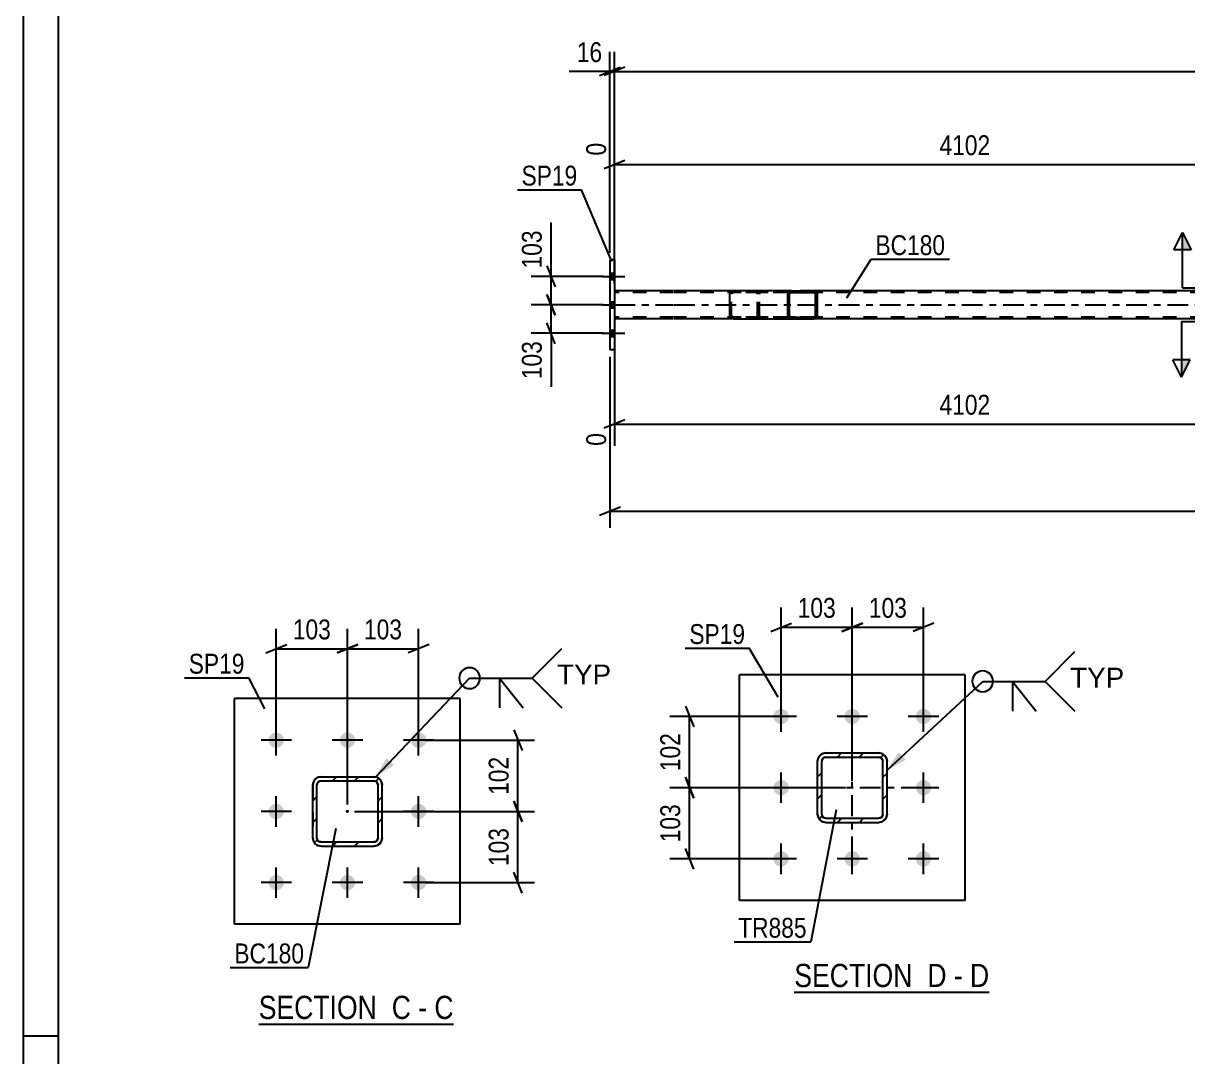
# Model space of a CAD drawing. Header units: millimetres. Extents: x 0 to 841, y 0 to 594.
# Drawn here: x 0 to 167.7, y 146.1 to 294.9 of the extents above; entities that cross this region are included whole.
import ezdxf

# ---------------------------------------------------------------- set-up
doc = ezdxf.new("R2010")
doc.units = ezdxf.units.MM
doc.linetypes.add('DXK_LINE_DOT2', pattern=[3.9198, 1.9599, -1.9599])
doc.linetypes.add('DXK_LINE_DOT3', pattern=[5.9187, 2.979, -0.9799, 0.9799, -0.9799])
doc.styles.add('Arial', font='ARIAL.TTF', dxfattribs={"height": 0.2})
doc.styles.add('Arial Narrow', font='ARIALN.TTF', dxfattribs={"height": 0.2})

# ---------------------------------------------------------------- blocks, each defined once
blk = doc.blocks.new('Unknown-318894934-1133')
at = {"color": 5, "linetype": 'Continuous'}
for p, q in [((0, 594), (0, 0)), ((5, 589), (5, 5)), ((5, 149), (0, 149))]:
    blk.add_line(p, q, dxfattribs=at)
blk = doc.blocks.new('Unknown-318894934-13 - 1370')
at = {"color": 6, "linetype": 'Continuous'}
blk.add_line((33.91, 150.73), (61.98, 150.73), dxfattribs=at)
at = {"color": 0, "linetype": 'Continuous'}
for points in [[(52.02, 151.48), (52.02, 154.98), (33.91, 154.98), (33.91, 151.48)], [(55.84, 151.48), (55.84, 154.98), (53.07, 154.98), (53.07, 151.48)], [(58.16, 151.48), (58.16, 154.98), (56.89, 154.98), (56.89, 151.48)], [(61.98, 151.48), (61.98, 154.98), (59.21, 154.98), (59.21, 151.48)]]:
    blk.add_wipeout(points, dxfattribs=at)
at = {"color": 7, "linetype": 'Continuous', "style": 'Arial Narrow'}
for s, p in [('SECTION ', (33.91, 151.48)), ('C', (53.07, 151.48)), ('C', (59.21, 151.48)), ('-', (56.89, 151.48))]:
    blk.add_text(s, height=3.34, dxfattribs=at).set_placement(p)
blk = doc.blocks.new('Unknown-318894934-14 - 6379')
at = {"color": 6, "linetype": 'Continuous'}
blk.add_line((111.05, 155.33), (139.12, 155.33), dxfattribs=at)
at = {"color": 0, "linetype": 'Continuous'}
for points in [[(129.16, 156.08), (129.16, 159.58), (111.05, 159.58), (111.05, 156.08)], [(132.98, 156.08), (132.98, 159.58), (130.21, 159.58), (130.21, 156.08)], [(135.3, 156.08), (135.3, 159.58), (134.03, 159.58), (134.03, 156.08)], [(139.12, 156.08), (139.12, 159.58), (136.35, 159.58), (136.35, 156.08)]]:
    blk.add_wipeout(points, dxfattribs=at)
at = {"color": 7, "linetype": 'Continuous', "style": 'Arial Narrow'}
for s, p in [('SECTION ', (111.05, 156.08)), ('D', (130.21, 156.08)), ('D', (136.35, 156.08)), ('-', (134.03, 156.08))]:
    blk.add_text(s, height=3.34, dxfattribs=at).set_placement(p)
blk = doc.blocks.new('Bolt-318894934-2822 - 2752')
at = {"linetype": 'Continuous'}
for points in [[(85.14, 257.98), (85.14, 258.86), (84.5, 258.86), (84.5, 257.98)], [(85.14, 257.98), (85.14, 258.86), (84.5, 258.86), (84.5, 257.98)], [(85.14, 257.98), (85.14, 258.86), (84.5, 258.86), (84.5, 257.98)], [(85.14, 253.88), (85.14, 254.76), (84.5, 254.76), (84.5, 253.88)], [(85.14, 253.88), (85.14, 254.76), (84.5, 254.76), (84.5, 253.88)], [(85.14, 249.78), (85.14, 250.66), (84.5, 250.66), (84.5, 249.78)], [(85.14, 249.78), (85.14, 250.66), (84.5, 250.66), (84.5, 249.78)], [(85.14, 249.78), (85.14, 250.66), (84.5, 250.66), (84.5, 249.78)]]:
    blk.add_hatch(color=1, dxfattribs=at).paths.add_polyline_path(points)
at = {"color": 1, "linetype": 'Continuous'}
for p, q in [((83.34, 258.42), (86.66, 258.42)), ((83.34, 258.42), (86.66, 258.42)), ((83.34, 258.42), (86.66, 258.42)), ((84.5, 258.86), (85.14, 258.86)), ((84.5, 258.86), (85.14, 258.86)), ((84.5, 258.86), (85.14, 258.86)), ((84.5, 257.98), (85.14, 257.98)), ((84.5, 257.98), (85.14, 257.98)), ((84.5, 257.98), (85.14, 257.98)), ((83.34, 254.32), (86.66, 254.32)), ((83.34, 254.32), (86.66, 254.32)), ((84.5, 254.76), (85.14, 254.76)), ((84.5, 254.76), (85.14, 254.76)), ((84.5, 253.88), (85.14, 253.88)), ((84.5, 253.88), (85.14, 253.88)), ((83.34, 250.22), (86.66, 250.22)), ((83.34, 250.22), (86.66, 250.22)), ((83.34, 250.22), (86.66, 250.22)), ((84.5, 250.66), (85.14, 250.66)), ((84.5, 250.66), (85.14, 250.66)), ((84.5, 250.66), (85.14, 250.66)), ((84.5, 249.78), (85.14, 249.78)), ((84.5, 249.78), (85.14, 249.78)), ((84.5, 249.78), (85.14, 249.78))]:
    blk.add_line(p, q, dxfattribs=at)
blk = doc.blocks.new('Part-318894934-2940 - 2752')
at = {"linetype": 'Continuous'}
h = blk.add_hatch(dxfattribs=at)
h.set_pattern_fill('', scale=0.7, style=0, pattern_type=0)
h.set_pattern_definition([(45, (114.3295, 256.0256), (-1.57154, 1.57154), [])])
h.paths.add_polyline_path([(114.37, 255.84), (114.33, 256.03), (114.22, 256.18), (114.05, 256.29), (113.86, 256.32), (110.62, 256.32), (110.43, 256.29), (110.26, 256.18), (110.15, 256.03), (110.11, 255.84), (110.11, 252.8), (110.15, 252.62), (110.26, 252.46), (110.43, 252.36), (110.62, 252.32), (113.86, 252.32), (114.05, 252.36), (114.22, 252.46), (114.33, 252.62), (114.37, 252.8)])
h.paths.add_polyline_path([(114.09, 252.71), (114.04, 252.63), (113.96, 252.58), (113.86, 252.56), (110.62, 252.56), (110.52, 252.58), (110.44, 252.63), (110.39, 252.71), (110.37, 252.8), (110.37, 255.84), (110.39, 255.93), (110.44, 256.01), (110.52, 256.06), (110.62, 256.08), (113.86, 256.08), (113.96, 256.06), (114.04, 256.01), (114.09, 255.93), (114.11, 255.84), (114.11, 252.8)])
at = {"color": 2, "linetype": 'Continuous'}
for p, q in [((101.76, 255.84), (101.8, 256.03)), ((101.76, 252.8), (101.76, 255.84)), ((102.08, 256.29), (102.27, 256.32)), ((110.62, 256.32), (102.27, 256.32)), ((110.15, 256.03), (110.11, 255.84)), ((110.11, 252.8), (110.11, 255.84)), ((110.37, 255.84), (110.39, 255.93)), ((110.37, 252.8), (110.37, 255.84)), ((110.39, 255.93), (110.44, 256.01)), ((110.62, 256.32), (110.43, 256.29)), ((110.44, 256.01), (110.52, 256.06)), ((110.52, 256.06), (110.62, 256.08)), ((110.62, 256.32), (113.86, 256.32)), ((110.62, 256.08), (113.86, 256.08)), ((114.05, 256.29), (113.86, 256.32)), ((113.86, 256.08), (113.96, 256.06)), ((113.96, 256.06), (114.04, 256.01)), ((114.04, 256.01), (114.09, 255.93)), ((114.09, 255.93), (114.11, 255.84)), ((114.11, 252.8), (114.11, 255.84)), ((114.37, 255.84), (114.33, 256.03)), ((114.37, 252.8), (114.37, 255.84)), ((101.8, 252.62), (101.76, 252.8)), ((102.27, 252.32), (102.08, 252.36)), ((102.27, 252.32), (110.62, 252.32)), ((110.11, 252.8), (110.15, 252.62)), ((110.39, 252.71), (110.37, 252.8)), ((110.44, 252.63), (110.39, 252.71)), ((110.43, 252.36), (110.62, 252.32)), ((110.52, 252.58), (110.44, 252.63)), ((110.62, 252.56), (110.52, 252.58)), ((110.62, 252.56), (113.86, 252.56)), ((110.62, 252.32), (113.86, 252.32)), ((113.96, 252.58), (113.86, 252.56)), ((113.86, 252.32), (114.05, 252.36)), ((114.04, 252.63), (113.96, 252.58)), ((114.09, 252.71), (114.04, 252.63)), ((114.11, 252.8), (114.09, 252.71)), ((114.33, 252.62), (114.37, 252.8))]:
    blk.add_line(p, q, dxfattribs=at)
at = {"color": 7, "linetype": 'DXK_LINE_DOT2'}
for p, q in [((102.04, 255.93), (102.02, 255.84)), ((102.02, 252.8), (102.02, 255.84)), ((102.09, 256.01), (102.04, 255.93)), ((102.18, 256.06), (102.09, 256.01)), ((102.27, 256.08), (102.18, 256.06)), ((113.86, 256.08), (102.27, 256.08)), ((105.51, 256.32), (105.7, 256.29)), ((105.61, 256.06), (105.51, 256.08)), ((105.69, 256.01), (105.61, 256.06)), ((105.74, 255.93), (105.69, 256.01)), ((105.76, 255.84), (105.74, 255.93)), ((105.76, 252.8), (105.76, 255.84)), ((105.98, 256.03), (106.02, 255.84)), ((106.02, 252.8), (106.02, 255.84)), ((113.86, 256.32), (110.62, 256.32)), ((102.02, 252.8), (102.04, 252.71)), ((102.04, 252.71), (102.09, 252.63)), ((102.09, 252.63), (102.18, 252.58)), ((102.18, 252.58), (102.27, 252.56)), ((113.86, 252.56), (102.27, 252.56)), ((105.51, 252.56), (105.61, 252.58)), ((105.7, 252.36), (105.51, 252.32)), ((105.61, 252.58), (105.69, 252.63)), ((105.69, 252.63), (105.74, 252.71)), ((105.74, 252.71), (105.76, 252.8)), ((106.02, 252.8), (105.98, 252.62)), ((110.62, 252.32), (113.86, 252.32))]:
    blk.add_line(p, q, dxfattribs=at)
at = {"color": 2, "linetype": 'Continuous'}
for centre, start, end in [((102.25, 255.82), 110.7583, 155.68), ((110.6, 255.82), 110.7583, 155.68), ((113.88, 255.82), 24.32, 69.2417), ((102.25, 252.82), 204.32, 249.2417), ((110.6, 252.82), 204.32, 249.2417), ((113.88, 252.82), 290.7583, 335.68)]:
    blk.add_arc(centre, 0.496, start, end, dxfattribs=at)
at = {"color": 7, "linetype": 'DXK_LINE_DOT2'}
for centre, start, end in [((105.53, 255.82), 24.32, 69.2417), ((105.53, 252.82), 290.7583, 335.68)]:
    blk.add_arc(centre, 0.496, start, end, dxfattribs=at)
blk = doc.blocks.new('Part-318894934-2876 - 2752')
at = {"color": 2, "linetype": 'Continuous'}
for p, q in [((93.66, 256.32), (85.14, 256.32)), ((102.27, 256.32), (93.76, 256.32)), ((178.93, 256.32), (113.86, 256.32)), ((93.66, 252.32), (85.14, 252.32)), ((102.27, 252.32), (93.76, 252.32)), ((178.93, 252.32), (113.86, 252.32))]:
    blk.add_line(p, q, dxfattribs=at)
at = {"color": 7, "linetype": 'DXK_LINE_DOT2'}
for p, q in [((85.14, 256.32), (85.14, 252.32)), ((93.66, 256.08), (85.14, 256.08)), ((667.83, 256.08), (93.76, 256.08)), ((113.86, 256.32), (102.27, 256.32)), ((93.66, 252.56), (85.14, 252.56)), ((667.83, 252.56), (93.76, 252.56)), ((113.86, 252.32), (102.27, 252.32))]:
    blk.add_line(p, q, dxfattribs=at)
at = {"color": 7, "linetype": 'DXK_LINE_DOT3'}
for p, q in [((85.14, 254.32), (93.66, 254.32)), ((93.76, 254.32), (667.83, 254.32))]:
    blk.add_line(p, q, dxfattribs=at)
blk = doc.blocks.new('Part-318894934-2947 - 2752')
at = {"color": 2, "linetype": 'Continuous'}
for p, q in [((85.14, 260.82), (84.5, 260.82)), ((84.5, 260.82), (84.5, 247.82)), ((85.14, 260.82), (85.14, 247.82)), ((85.14, 247.82), (84.5, 247.82))]:
    blk.add_line(p, q, dxfattribs=at)
blk = doc.blocks.new('Part-318894934-1434 - 1370')
at = {"linetype": 'Continuous'}
h = blk.add_hatch(dxfattribs=at)
h.set_pattern_fill('', scale=0.7, style=0, pattern_type=0)
h.set_pattern_definition([(45, (50.9494, 176.46), (-1.57154, 1.57154), [])])
h.paths.add_polyline_path([(50.49, 176.37), (50.95, 176.46), (51.34, 176.72), (51.6, 177.11), (51.69, 177.57), (51.69, 185.17), (51.6, 185.63), (51.34, 186.02), (50.95, 186.28), (50.49, 186.37), (42.89, 186.37), (42.43, 186.28), (42.04, 186.02), (41.78, 185.63), (41.69, 185.17), (41.69, 177.57), (41.78, 177.11), (42.04, 176.72), (42.43, 176.46), (42.89, 176.37)])
h.paths.add_polyline_path([(42.89, 176.97), (42.66, 177.01), (42.47, 177.14), (42.34, 177.34), (42.29, 177.57), (42.29, 185.17), (42.34, 185.4), (42.47, 185.59), (42.66, 185.72), (42.89, 185.77), (50.49, 185.77), (50.72, 185.72), (50.91, 185.59), (51.04, 185.4), (51.09, 185.17), (51.09, 177.57), (51.04, 177.34), (50.91, 177.14), (50.72, 177.01), (50.49, 176.97)])
blk.add_hatch(color=30, dxfattribs=at).paths.add_polyline_path([(46.69, 181.27, -1), (46.69, 181.47, -1)])
at = {"color": 7, "linetype": 'DXK_LINE_DOT2'}
for p, q in [((42.43, 186.28), (42.89, 186.37)), ((42.89, 186.37), (50.49, 186.37)), ((50.49, 186.37), (50.95, 186.28)), ((41.69, 185.17), (41.78, 185.63)), ((41.69, 185.17), (41.69, 177.57)), ((42.34, 185.4), (42.29, 185.17)), ((42.29, 177.57), (42.29, 185.17)), ((42.47, 185.59), (42.34, 185.4)), ((42.66, 185.72), (42.47, 185.59)), ((42.89, 185.77), (42.66, 185.72)), ((42.89, 185.77), (50.49, 185.77)), ((50.72, 185.72), (50.49, 185.77)), ((50.91, 185.59), (50.72, 185.72)), ((51.04, 185.4), (50.91, 185.59)), ((51.09, 185.17), (51.04, 185.4)), ((51.09, 177.57), (51.09, 185.17)), ((51.6, 185.63), (51.69, 185.17)), ((51.69, 177.57), (51.69, 185.17)), ((41.78, 177.11), (41.69, 177.57)), ((42.29, 177.57), (42.34, 177.34)), ((42.34, 177.34), (42.47, 177.14)), ((42.89, 176.37), (42.43, 176.46)), ((42.47, 177.14), (42.66, 177.01)), ((42.66, 177.01), (42.89, 176.97)), ((42.89, 176.97), (50.49, 176.97)), ((42.89, 176.37), (50.49, 176.37)), ((50.49, 176.97), (50.72, 177.01)), ((50.95, 176.46), (50.49, 176.37)), ((50.72, 177.01), (50.91, 177.14)), ((50.91, 177.14), (51.04, 177.34)), ((51.04, 177.34), (51.09, 177.57)), ((51.69, 177.57), (51.6, 177.11))]:
    blk.add_line(p, q, dxfattribs=at)
at = {"color": 2, "linetype": 'Continuous'}
for p, q in [((42.89, 186.37), (42.43, 186.28)), ((42.89, 186.37), (42.89, 186.37)), ((42.89, 186.37), (50.49, 186.37)), ((50.49, 186.37), (50.49, 186.37)), ((50.95, 186.28), (50.49, 186.37)), ((41.78, 185.63), (41.69, 185.17)), ((41.69, 185.17), (41.69, 185.17)), ((41.69, 177.57), (41.69, 185.17)), ((42.29, 185.17), (42.34, 185.4)), ((42.29, 185.17), (42.29, 185.17)), ((42.29, 177.57), (42.29, 185.17)), ((42.34, 185.4), (42.47, 185.59)), ((42.47, 185.59), (42.66, 185.72)), ((42.66, 185.72), (42.89, 185.77)), ((42.89, 185.77), (42.89, 185.77)), ((42.89, 185.77), (50.49, 185.77)), ((50.49, 185.77), (50.49, 185.77)), ((50.49, 185.77), (50.72, 185.72)), ((50.72, 185.72), (50.91, 185.59)), ((50.91, 185.59), (51.04, 185.4)), ((51.04, 185.4), (51.09, 185.17)), ((51.09, 185.17), (51.09, 185.17)), ((51.09, 177.57), (51.09, 185.17)), ((51.69, 185.17), (51.6, 185.63)), ((51.69, 185.17), (51.69, 185.17)), ((51.69, 177.57), (51.69, 185.17)), ((41.69, 177.57), (41.69, 177.57)), ((41.69, 177.57), (41.78, 177.11)), ((42.29, 177.57), (42.29, 177.57)), ((42.34, 177.34), (42.29, 177.57)), ((42.47, 177.14), (42.34, 177.34)), ((42.43, 176.46), (42.89, 176.37)), ((42.66, 177.01), (42.47, 177.14)), ((42.89, 176.97), (42.66, 177.01)), ((42.89, 176.97), (42.89, 176.97)), ((42.89, 176.97), (50.49, 176.97)), ((42.89, 176.37), (42.89, 176.37)), ((42.89, 176.37), (50.49, 176.37)), ((50.72, 177.01), (50.49, 176.97)), ((50.49, 176.97), (50.49, 176.97)), ((50.49, 176.37), (50.95, 176.46)), ((50.49, 176.37), (50.49, 176.37)), ((50.91, 177.14), (50.72, 177.01)), ((51.04, 177.34), (50.91, 177.14)), ((51.09, 177.57), (51.04, 177.34)), ((51.09, 177.57), (51.09, 177.57)), ((51.6, 177.11), (51.69, 177.57)), ((51.69, 177.57), (51.69, 177.57))]:
    blk.add_line(p, q, dxfattribs=at)
at = {"color": 7, "linetype": 'DXK_LINE_DOT3'}
blk.add_line((46.69, 181.37), (46.69, 181.37), dxfattribs=at)
at = {"color": 30, "linetype": 'DXK_LINE_DOT3'}
blk.add_line((46.69, 181.37), (46.69, 181.37), dxfattribs=at)
at = {"color": 30, "linetype": 'Continuous'}
blk.add_circle((46.69, 181.37), 0.1, dxfattribs=at)
at = {"color": 7, "linetype": 'DXK_LINE_DOT2'}
for centre, start, end in [((42.89, 185.17), 112.5, 157.5), ((50.49, 185.17), 22.5, 67.5), ((42.89, 177.57), 202.5, 247.5), ((50.49, 177.57), 292.5, 337.5)]:
    blk.add_arc(centre, 1.2, start, end, dxfattribs=at)
at = {"color": 2, "linetype": 'Continuous'}
for centre, start, end in [((42.89, 185.17), 112.5, 157.5), ((50.49, 185.17), 22.5, 67.5), ((42.89, 177.57), 202.5, 247.5), ((50.49, 177.57), 292.5, 337.5)]:
    blk.add_arc(centre, 1.2, start, end, dxfattribs=at)
blk = doc.blocks.new('Bolt-318894934-1534 - 1370')
at = {"linetype": 'Continuous'}
for points in [[(36.44, 190.52, -1), (36.44, 192.72, -1)], [(46.69, 190.52, -1), (46.69, 192.72, -1)], [(56.94, 190.52, -1), (56.94, 192.72, -1)], [(36.44, 180.27, -1), (36.44, 182.47, -1)], [(56.94, 180.27, -1), (56.94, 182.47, -1)], [(36.44, 170.02, -1), (36.44, 172.22, -1)], [(46.69, 170.02, -1), (46.69, 172.22, -1)], [(56.94, 170.02, -1), (56.94, 172.22, -1)]]:
    blk.add_hatch(color=1, dxfattribs=at).paths.add_polyline_path(points)
at = {"color": 1, "linetype": 'Continuous'}
for p, q in [((36.44, 189.42), (36.44, 193.82)), ((46.69, 189.42), (46.69, 193.82)), ((56.94, 189.42), (56.94, 193.82)), ((38.64, 191.62), (34.24, 191.62)), ((48.89, 191.62), (44.49, 191.62)), ((59.14, 191.62), (54.74, 191.62)), ((36.44, 179.17), (36.44, 183.57)), ((56.94, 179.17), (56.94, 183.57)), ((38.64, 181.37), (34.24, 181.37)), ((59.14, 181.37), (54.74, 181.37)), ((36.44, 168.92), (36.44, 173.32)), ((46.69, 168.92), (46.69, 173.32)), ((56.94, 168.92), (56.94, 173.32)), ((38.64, 171.12), (34.24, 171.12)), ((48.89, 171.12), (44.49, 171.12)), ((59.14, 171.12), (54.74, 171.12))]:
    blk.add_line(p, q, dxfattribs=at)
blk = doc.blocks.new('Part-318894934-1526 - 1370')
at = {"color": 2, "linetype": 'Continuous'}
for p, q in [((62.94, 197.62), (30.44, 197.62)), ((30.44, 165.12), (30.44, 197.62)), ((62.94, 165.12), (62.94, 197.62)), ((62.94, 165.12), (30.44, 165.12))]:
    blk.add_line(p, q, dxfattribs=at)
blk = doc.blocks.new('Part-318894934-6414 - 6379')
at = {"color": 2, "linetype": 'Continuous'}
for p, q in [((135.65, 201.04), (103.15, 201.04)), ((103.15, 168.54), (103.15, 201.04)), ((135.65, 168.54), (135.65, 201.04)), ((135.65, 168.54), (103.15, 168.54))]:
    blk.add_line(p, q, dxfattribs=at)
blk = doc.blocks.new('Bolt-318894934-6528 - 6379')
at = {"linetype": 'Continuous'}
for points in [[(109.15, 193.94, -1), (109.15, 196.14, -1)], [(119.4, 193.94, -1), (119.4, 196.14, -1)], [(129.65, 193.94, -1), (129.65, 196.14, -1)], [(109.15, 183.69, -1), (109.15, 185.89, -1)], [(129.65, 183.69, -1), (129.65, 185.89, -1)], [(109.15, 173.44, -1), (109.15, 175.64, -1)], [(119.4, 173.44, -1), (119.4, 175.64, -1)], [(129.65, 173.44, -1), (129.65, 175.64, -1)]]:
    blk.add_hatch(color=1, dxfattribs=at).paths.add_polyline_path(points)
at = {"color": 1, "linetype": 'Continuous'}
for p, q in [((109.15, 192.84), (109.15, 197.24)), ((119.4, 192.84), (119.4, 197.24)), ((129.65, 192.84), (129.65, 197.24)), ((111.35, 195.04), (106.95, 195.04)), ((121.6, 195.04), (117.2, 195.04)), ((131.85, 195.04), (127.45, 195.04)), ((109.15, 182.59), (109.15, 186.99)), ((129.65, 182.59), (129.65, 186.99)), ((111.35, 184.79), (106.95, 184.79)), ((131.85, 184.79), (127.45, 184.79)), ((109.15, 172.34), (109.15, 176.74)), ((119.4, 172.34), (119.4, 176.74)), ((129.65, 172.34), (129.65, 176.74)), ((111.35, 174.54), (106.95, 174.54)), ((121.6, 174.54), (117.2, 174.54)), ((131.85, 174.54), (127.45, 174.54))]:
    blk.add_line(p, q, dxfattribs=at)
blk = doc.blocks.new('Part-318894934-6535 - 6379')
at = {"linetype": 'Continuous'}
h = blk.add_hatch(dxfattribs=at)
h.set_pattern_fill('', scale=0.7, style=0, pattern_type=0)
h.set_pattern_definition([(45, (123.6635, 179.88), (-1.57154, 1.57154), [])])
h.paths.add_polyline_path([(123.2, 179.79), (123.66, 179.88), (124.05, 180.14), (124.31, 180.53), (124.4, 180.99), (124.4, 188.59), (124.31, 189.05), (124.05, 189.44), (123.66, 189.7), (123.2, 189.79), (115.6, 189.79), (115.15, 189.7), (114.76, 189.44), (114.5, 189.05), (114.4, 188.59), (114.4, 180.99), (114.5, 180.53), (114.76, 180.14), (115.15, 179.88), (115.6, 179.79)])
h.paths.add_polyline_path([(115.6, 180.39), (115.37, 180.43), (115.18, 180.56), (115.05, 180.76), (115, 180.99), (115, 188.59), (115.05, 188.82), (115.18, 189.01), (115.37, 189.14), (115.6, 189.19), (123.2, 189.19), (123.43, 189.14), (123.63, 189.01), (123.76, 188.82), (123.8, 188.59), (123.8, 180.99), (123.76, 180.76), (123.63, 180.56), (123.43, 180.43), (123.2, 180.39)])
at = {"color": 7, "linetype": 'DXK_LINE_DOT3'}
for p, q in [((119.4, 174.79), (119.4, 194.79)), ((129.4, 184.79), (109.4, 184.79))]:
    blk.add_line(p, q, dxfattribs=at)
at = {"color": 7, "linetype": 'DXK_LINE_DOT2'}
for p, q in [((115.15, 189.7), (115.6, 189.79)), ((115.6, 189.79), (123.2, 189.79)), ((123.2, 189.79), (123.66, 189.7)), ((114.4, 188.59), (114.5, 189.05)), ((114.4, 180.99), (114.4, 188.59)), ((115.05, 188.82), (115, 188.59)), ((115, 180.99), (115, 188.59)), ((115.18, 189.01), (115.05, 188.82)), ((115.37, 189.14), (115.18, 189.01)), ((115.6, 189.19), (115.37, 189.14)), ((115.6, 189.19), (123.2, 189.19)), ((123.43, 189.14), (123.2, 189.19)), ((123.63, 189.01), (123.43, 189.14)), ((123.76, 188.82), (123.63, 189.01)), ((123.8, 188.59), (123.76, 188.82)), ((123.8, 180.99), (123.8, 188.59)), ((124.31, 189.05), (124.4, 188.59)), ((124.4, 180.99), (124.4, 188.59)), ((114.5, 180.53), (114.4, 180.99)), ((115, 180.99), (115.05, 180.76)), ((115.05, 180.76), (115.18, 180.56)), ((115.6, 179.79), (115.15, 179.88)), ((115.18, 180.56), (115.37, 180.43)), ((115.37, 180.43), (115.6, 180.39)), ((115.6, 180.39), (123.2, 180.39)), ((115.6, 179.79), (123.2, 179.79)), ((123.2, 180.39), (123.43, 180.43)), ((123.66, 179.88), (123.2, 179.79)), ((123.43, 180.43), (123.63, 180.56)), ((123.63, 180.56), (123.76, 180.76)), ((123.76, 180.76), (123.8, 180.99)), ((124.4, 180.99), (124.31, 180.53))]:
    blk.add_line(p, q, dxfattribs=at)
at = {"color": 2, "linetype": 'Continuous'}
for p, q in [((115.6, 189.79), (115.15, 189.7)), ((115.6, 189.79), (123.2, 189.79)), ((123.66, 189.7), (123.2, 189.79)), ((114.5, 189.05), (114.4, 188.59)), ((114.4, 180.99), (114.4, 188.59)), ((115, 188.59), (115.05, 188.82)), ((115, 180.99), (115, 188.59)), ((115.05, 188.82), (115.18, 189.01)), ((115.18, 189.01), (115.37, 189.14)), ((115.37, 189.14), (115.6, 189.19)), ((115.6, 189.19), (123.2, 189.19)), ((123.2, 189.19), (123.43, 189.14)), ((123.43, 189.14), (123.63, 189.01)), ((123.63, 189.01), (123.76, 188.82)), ((123.76, 188.82), (123.8, 188.59)), ((123.8, 180.99), (123.8, 188.59)), ((124.4, 188.59), (124.31, 189.05)), ((124.4, 180.99), (124.4, 188.59)), ((114.4, 180.99), (114.5, 180.53)), ((115.05, 180.76), (115, 180.99)), ((115.18, 180.56), (115.05, 180.76)), ((115.15, 179.88), (115.6, 179.79)), ((115.37, 180.43), (115.18, 180.56)), ((115.6, 180.39), (115.37, 180.43)), ((115.6, 180.39), (123.2, 180.39)), ((115.6, 179.79), (123.2, 179.79)), ((123.43, 180.43), (123.2, 180.39)), ((123.2, 179.79), (123.66, 179.88)), ((123.63, 180.56), (123.43, 180.43)), ((123.76, 180.76), (123.63, 180.56)), ((123.8, 180.99), (123.76, 180.76)), ((124.31, 180.53), (124.4, 180.99))]:
    blk.add_line(p, q, dxfattribs=at)
at = {"color": 7, "linetype": 'DXK_LINE_DOT2'}
for centre, start, end in [((115.6, 188.59), 112.5, 157.5), ((123.2, 188.59), 22.5, 67.5), ((115.6, 180.99), 202.5, 247.5), ((123.2, 180.99), 292.5, 337.5)]:
    blk.add_arc(centre, 1.2, start, end, dxfattribs=at)
at = {"color": 2, "linetype": 'Continuous'}
for centre, start, end in [((115.6, 188.59), 112.5, 157.5), ((123.2, 188.59), 22.5, 67.5), ((115.6, 180.99), 202.5, 247.5), ((123.2, 180.99), 292.5, 337.5)]:
    blk.add_arc(centre, 1.2, start, end, dxfattribs=at)
blk = doc.blocks.new('StraightDimension-318894934-7339 - 2752')
at = {"color": 7, "linetype": 'Continuous'}
for p, q in [((85.14, 261.82), (85.14, 290.77)), ((86.64, 288.52), (83.64, 287.32)), ((85.14, 287.92), (676.45, 287.92))]:
    blk.add_line(p, q, dxfattribs=at)
blk = doc.blocks.new('StraightDimension-318894934-3143 - 2752')
at = {"color": 7, "linetype": 'Continuous'}
for p, q in [((85.14, 251.32), (85.14, 234.02)), ((186.1, 242.92), (186.1, 228.54)), ((86.64, 237.75), (83.64, 236.55)), ((85.14, 237.15), (186.1, 237.15)), ((184.6, 236.55), (187.6, 237.75))]:
    blk.add_line(p, q, dxfattribs=at)
at = {"color": 0}
blk.add_wipeout([(139.88, 237.9), (139.88, 242.1), (131.36, 242.1), (131.36, 237.9)], dxfattribs=at)
at = {"color": 0, "linetype": 'Continuous'}
for points in [[(84.54, 236.45), (80.34, 236.45), (80.34, 233.42), (84.54, 233.42)], [(185.5, 236.45), (181.3, 236.45), (181.3, 227.94), (185.5, 227.94)]]:
    blk.add_wipeout(points, dxfattribs=at)
at = {"color": 3, "style": 'Arial Narrow'}
blk.add_text('4102', height=2.863, dxfattribs=at).set_placement((131.96, 238.5))
at = {"color": 3, "linetype": 'Continuous', "style": 'Arial Narrow'}
for s, height, p in [('0', 2.86, (83.94, 234.02)), ('4102', 2.863, (184.9, 228.54))]:
    blk.add_text(s, height=height, rotation=90.0002, dxfattribs=at).set_placement(p)
blk = doc.blocks.new('StraightDimension-318894934-3051 - 2752')
at = {"color": 7, "linetype": 'Continuous'}
for p, q in [((84.5, 246.82), (84.5, 222.2)), ((86, 225.2), (83, 224)), ((84.5, 224.6), (677.09, 224.6))]:
    blk.add_line(p, q, dxfattribs=at)
blk = doc.blocks.new('StraightDimension-318894934-3079 - 2752')
at = {"color": 7, "linetype": 'Continuous'}
for p, q in [((186.1, 264.94), (186.1, 283.13)), ((85.14, 257.32), (85.14, 277.65)), ((86.64, 275.12), (83.64, 273.92)), ((184.6, 273.92), (187.6, 275.12)), ((85.14, 274.52), (186.1, 274.52))]:
    blk.add_line(p, q, dxfattribs=at)
at = {"color": 0, "linetype": 'Continuous'}
for points in [[(185.5, 283.73), (181.3, 283.73), (181.3, 275.22), (185.5, 275.22)], [(84.54, 278.25), (80.34, 278.25), (80.34, 275.22), (84.54, 275.22)]]:
    blk.add_wipeout(points, dxfattribs=at)
at = {"color": 0}
blk.add_wipeout([(139.88, 275.27), (139.88, 279.47), (131.36, 279.47), (131.36, 275.27)], dxfattribs=at)
at = {"color": 3, "linetype": 'Continuous', "style": 'Arial Narrow'}
for s, height, p in [('4102', 2.863, (184.9, 275.82)), ('0', 2.86, (83.94, 275.82))]:
    blk.add_text(s, height=height, rotation=90.0002, dxfattribs=at).set_placement(p)
at = {"color": 3, "style": 'Arial Narrow'}
blk.add_text('4102', height=2.863, dxfattribs=at).set_placement((131.96, 275.87))
blk = doc.blocks.new('StraightDimension-318894934-3166 - 2752')
at = {"color": 7, "linetype": 'Continuous'}
for p, q in [((83.5, 258.42), (73.17, 258.42)), ((75.42, 259.92), (76.62, 256.92)), ((76.02, 254.32), (76.02, 258.42)), ((76.62, 252.82), (75.42, 255.82)), ((83.5, 254.32), (73.17, 254.32))]:
    blk.add_line(p, q, dxfattribs=at)
at = {"color": 0}
blk.add_wipeout([(75.27, 265.63), (71.07, 265.63), (71.07, 258.95), (75.27, 258.95)], dxfattribs=at)
at = {"color": 7, "linetype": 'Continuous'}
blk.add_line((76.02, 258.42), (76.02, 266.16), dxfattribs=at)
blk.add_line((76.02, 258.42), (76.02, 266.16), dxfattribs=at)
at = {"color": 3, "style": 'Arial Narrow'}
blk.add_text('103', height=2.863, rotation=90.0002, dxfattribs=at).set_placement((74.67, 259.55))
blk = doc.blocks.new('StraightDimension-318894934-3174 - 2752')
at = {"color": 7, "linetype": 'Continuous'}
for p, q in [((75.42, 255.82), (76.62, 252.82)), ((83.5, 254.32), (73.17, 254.32)), ((76.02, 250.22), (76.02, 254.32)), ((76.62, 248.72), (75.42, 251.72)), ((83.5, 250.22), (73.17, 250.22))]:
    blk.add_line(p, q, dxfattribs=at)
at = {"color": 0}
blk.add_wipeout([(75.27, 249.7), (71.07, 249.7), (71.07, 243.01), (75.27, 243.01)], dxfattribs=at)
at = {"color": 7, "linetype": 'Continuous'}
blk.add_line((76.02, 250.22), (76.02, 242.49), dxfattribs=at)
blk.add_line((76.02, 250.22), (76.02, 242.49), dxfattribs=at)
at = {"color": 3, "style": 'Arial Narrow'}
blk.add_text('103', height=2.863, rotation=90.0002, dxfattribs=at).set_placement((74.67, 243.61))
blk = doc.blocks.new('StraightDimension-318894934-7340 - 2752')
at = {"color": 7, "linetype": 'Continuous'}
for p, q in [((84.5, 261.82), (84.5, 290.77)), ((85.14, 261.82), (85.14, 290.77)), ((83, 287.32), (86, 288.52)), ((86.64, 288.52), (83.64, 287.32)), ((84.5, 287.92), (85.14, 287.92))]:
    blk.add_line(p, q, dxfattribs=at)
at = {"color": 0}
blk.add_wipeout([(83.98, 288.67), (83.98, 292.87), (79.12, 292.87), (79.12, 288.67)], dxfattribs=at)
at = {"color": 7, "linetype": 'Continuous'}
blk.add_line((84.5, 287.92), (78.6, 287.92), dxfattribs=at)
blk.add_line((84.5, 287.92), (78.6, 287.92), dxfattribs=at)
at = {"color": 3, "style": 'Arial Narrow'}
blk.add_text('16', height=2.863, dxfattribs=at).set_placement((79.72, 289.27))
blk = doc.blocks.new('StraightDimension-318894934-1587 - 1370')
at = {"color": 7, "linetype": 'Continuous'}
for p, q in [((46.69, 182.37), (46.69, 207.65)), ((56.94, 192.62), (56.94, 207.65)), ((45.19, 204.2), (48.19, 205.4)), ((46.69, 204.8), (56.94, 204.8)), ((58.44, 205.4), (55.44, 204.2))]:
    blk.add_line(p, q, dxfattribs=at)
at = {"color": 0}
blk.add_wipeout([(55.16, 205.55), (55.16, 209.75), (48.47, 209.75), (48.47, 205.55)], dxfattribs=at)
at = {"color": 3, "style": 'Arial Narrow'}
blk.add_text('103', height=2.863, dxfattribs=at).set_placement((49.07, 206.15))
blk = doc.blocks.new('StraightDimension-318894934-1568 - 1370')
at = {"color": 7, "linetype": 'Continuous'}
for p, q in [((36.44, 192.62), (36.44, 207.65)), ((46.69, 182.37), (46.69, 207.65)), ((34.94, 204.2), (37.94, 205.4)), ((36.44, 204.8), (46.69, 204.8)), ((48.19, 205.4), (45.19, 204.2))]:
    blk.add_line(p, q, dxfattribs=at)
at = {"color": 0}
blk.add_wipeout([(44.91, 205.55), (44.91, 209.75), (38.22, 209.75), (38.22, 205.55)], dxfattribs=at)
at = {"color": 3, "style": 'Arial Narrow'}
blk.add_text('103', height=2.863, dxfattribs=at).set_placement((38.82, 206.15))
blk = doc.blocks.new('StraightDimension-318894934-1603 - 1370')
at = {"color": 7, "linetype": 'Continuous'}
for p, q in [((70.65, 193.12), (71.85, 190.12)), ((57.94, 191.62), (73.65, 191.62)), ((71.25, 181.37), (71.25, 191.62)), ((71.85, 179.87), (70.65, 182.87)), ((47.69, 181.37), (73.65, 181.37))]:
    blk.add_line(p, q, dxfattribs=at)
at = {"color": 0}
blk.add_wipeout([(70.5, 189.84), (66.3, 189.84), (66.3, 183.15), (70.5, 183.15)], dxfattribs=at)
at = {"color": 3, "style": 'Arial Narrow'}
blk.add_text('102', height=2.863, rotation=90.0002, dxfattribs=at).set_placement((69.9, 183.75))
blk = doc.blocks.new('StraightDimension-318894934-1617 - 1370')
at = {"color": 7, "linetype": 'Continuous'}
for p, q in [((70.65, 182.87), (71.85, 179.87)), ((47.69, 181.37), (73.65, 181.37)), ((71.25, 171.12), (71.25, 181.37)), ((57.94, 171.12), (73.65, 171.12)), ((71.85, 169.62), (70.65, 172.62))]:
    blk.add_line(p, q, dxfattribs=at)
at = {"color": 0}
blk.add_wipeout([(70.5, 179.59), (66.3, 179.59), (66.3, 172.9), (70.5, 172.9)], dxfattribs=at)
at = {"color": 3, "style": 'Arial Narrow'}
blk.add_text('103', height=2.863, rotation=90.0002, dxfattribs=at).set_placement((69.9, 173.5))
blk = doc.blocks.new('StraightDimension-318894934-6545 - 6379')
at = {"color": 7, "linetype": 'Continuous'}
for p, q in [((95.36, 186.29), (96.56, 183.29)), ((118.4, 184.79), (93.11, 184.79)), ((95.96, 174.54), (95.96, 184.79)), ((108.15, 174.54), (93.11, 174.54)), ((96.56, 173.04), (95.36, 176.04))]:
    blk.add_line(p, q, dxfattribs=at)
at = {"color": 0}
blk.add_wipeout([(95.21, 183.01), (91.01, 183.01), (91.01, 176.32), (95.21, 176.32)], dxfattribs=at)
at = {"color": 3, "style": 'Arial Narrow'}
blk.add_text('103', height=2.863, rotation=90.0002, dxfattribs=at).set_placement((94.61, 176.92))
blk = doc.blocks.new('StraightDimension-318894934-6562 - 6379')
at = {"color": 7, "linetype": 'Continuous'}
for p, q in [((95.36, 196.54), (96.56, 193.54)), ((108.15, 195.04), (93.11, 195.04)), ((95.96, 184.79), (95.96, 195.04)), ((96.56, 183.29), (95.36, 186.29)), ((118.4, 184.79), (93.11, 184.79))]:
    blk.add_line(p, q, dxfattribs=at)
at = {"color": 0}
blk.add_wipeout([(95.21, 193.26), (91.01, 193.26), (91.01, 186.57), (95.21, 186.57)], dxfattribs=at)
at = {"color": 3, "style": 'Arial Narrow'}
blk.add_text('102', height=2.863, rotation=90.0002, dxfattribs=at).set_placement((94.61, 187.17))
blk = doc.blocks.new('StraightDimension-318894934-6580 - 6379')
at = {"color": 7, "linetype": 'Continuous'}
for p, q in [((119.4, 185.79), (119.4, 210.75)), ((129.65, 196.04), (129.65, 210.75)), ((117.9, 207.3), (120.9, 208.5)), ((131.15, 208.5), (128.15, 207.3)), ((119.4, 207.9), (129.65, 207.9))]:
    blk.add_line(p, q, dxfattribs=at)
at = {"color": 0}
blk.add_wipeout([(127.87, 208.65), (127.87, 212.85), (121.19, 212.85), (121.19, 208.65)], dxfattribs=at)
at = {"color": 3, "style": 'Arial Narrow'}
blk.add_text('103', height=2.863, dxfattribs=at).set_placement((121.79, 209.25))
blk = doc.blocks.new('StraightDimension-318894934-6597 - 6379')
at = {"color": 7, "linetype": 'Continuous'}
for p, q in [((109.15, 196.04), (109.15, 210.75)), ((119.4, 185.79), (119.4, 210.75)), ((107.65, 207.3), (110.65, 208.5)), ((120.9, 208.5), (117.9, 207.3)), ((109.15, 207.9), (119.4, 207.9))]:
    blk.add_line(p, q, dxfattribs=at)
at = {"color": 0}
blk.add_wipeout([(117.62, 208.65), (117.62, 212.85), (110.94, 212.85), (110.94, 208.65)], dxfattribs=at)
at = {"color": 3, "style": 'Arial Narrow'}
blk.add_text('103', height=2.863, dxfattribs=at).set_placement((111.54, 209.25))
blk = doc.blocks.new('Mark-318894934-2872 - 2752')
at = {"color": 0}
blk.add_wipeout([(132.78, 261.48), (132.78, 264.48), (122.73, 264.48), (122.73, 261.48)], dxfattribs=at)
blk.add_wipeout([(132.78, 261.48), (132.78, 264.48), (122.73, 264.48), (122.73, 261.48)], dxfattribs=at)
at = {"color": 30, "linetype": 'Continuous'}
for p, q in [((118.59, 255.33), (122.13, 260.88)), ((122.13, 260.88), (133.38, 260.88))]:
    blk.add_line(p, q, dxfattribs=at)
at = {"color": 3, "style": 'Arial Narrow'}
blk.add_text('BC180', height=2.863, dxfattribs=at).set_placement((122.73, 261.48))
blk = doc.blocks.new('Mark-318894934-2943 - 2752')
at = {"color": 0}
blk.add_wipeout([(79.8, 271.49), (79.8, 274.49), (71.76, 274.49), (71.76, 271.49)], dxfattribs=at)
blk.add_wipeout([(79.8, 271.49), (79.8, 274.49), (71.76, 274.49), (71.76, 271.49)], dxfattribs=at)
at = {"color": 30, "linetype": 'Continuous'}
for p in [(71.16, 270.89), (84.79, 260.55)]:
    blk.add_line(p, (80.4, 270.89), dxfattribs=at)
at = {"color": 3, "style": 'Arial Narrow'}
blk.add_text('SP19', height=2.863, dxfattribs=at).set_placement((71.76, 271.49))
blk = doc.blocks.new('SectionMark-318894934-3205 - 2752')
at = {"linetype": 'Continuous'}
for points in [[(168.23, 262.25), (166.98, 262.25), (166.98, 264.75)], [(211.51, 262.25), (210.26, 262.25), (211.51, 264.75)]]:
    blk.add_hatch(color=6, dxfattribs=at).paths.add_polyline_path(points)
at = {"color": 6, "linetype": 'Continuous'}
for p, q in [((165.73, 262.25), (166.98, 264.75)), ((166.98, 256.75), (166.98, 264.75)), ((166.98, 264.75), (168.23, 262.25)), ((211.51, 264.75), (210.26, 262.25)), ((211.51, 256.75), (211.51, 264.75)), ((211.51, 264.75), (212.76, 262.25)), ((168.23, 262.25), (165.73, 262.25)), ((210.26, 262.25), (212.76, 262.25)), ((166.98, 256.75), (174.98, 256.75)), ((211.51, 256.75), (203.51, 256.75))]:
    blk.add_line(p, q, dxfattribs=at)
at = {"color": 0, "linetype": 'Continuous'}
for points in [[(171.58, 257.75), (171.58, 261.25), (168.73, 261.25), (168.73, 257.75)], [(209.76, 257.75), (209.76, 261.25), (206.91, 261.25), (206.91, 257.75)]]:
    blk.add_wipeout(points, dxfattribs=at)
at = {"color": 3, "linetype": 'Continuous', "style": 'Arial'}
for p in [(168.73, 257.75), (206.91, 257.75)]:
    blk.add_text('F', height=3.34, dxfattribs=at).set_placement(p)
blk = doc.blocks.new('SectionMark-318894934-3203 - 2752')
at = {"linetype": 'Continuous'}
for points in [[(166.8, 246.42), (168.05, 246.42), (166.8, 243.92)], [(210.26, 246.42), (211.51, 246.42), (211.51, 243.92)]]:
    blk.add_hatch(color=6, dxfattribs=at).paths.add_polyline_path(points)
at = {"color": 6, "linetype": 'Continuous'}
for p, q in [((166.8, 251.92), (174.8, 251.92)), ((166.8, 251.92), (166.8, 243.92)), ((211.51, 251.92), (203.51, 251.92)), ((211.51, 251.92), (211.51, 243.92)), ((166.8, 243.92), (165.55, 246.42)), ((168.05, 246.42), (165.55, 246.42)), ((166.8, 243.92), (168.05, 246.42)), ((210.26, 246.42), (212.76, 246.42)), ((211.51, 243.92), (210.26, 246.42)), ((212.76, 246.42), (211.51, 243.92))]:
    blk.add_line(p, q, dxfattribs=at)
at = {"color": 0, "linetype": 'Continuous'}
for points in [[(171.4, 247.42), (171.4, 250.92), (168.55, 250.92), (168.55, 247.42)], [(209.76, 247.42), (209.76, 250.92), (206.9, 250.92), (206.9, 247.42)]]:
    blk.add_wipeout(points, dxfattribs=at)
at = {"color": 3, "linetype": 'Continuous', "style": 'Arial'}
for p in [(168.55, 247.42), (206.9, 247.42)]:
    blk.add_text('F', height=3.34, dxfattribs=at).set_placement(p)
blk = doc.blocks.new('Mark-318894934-1522 - 1370')
at = {"color": 0}
blk.add_wipeout([(31.87, 201.21), (31.87, 204.21), (23.83, 204.21), (23.83, 201.21)], dxfattribs=at)
blk.add_wipeout([(31.87, 201.21), (31.87, 204.21), (23.83, 204.21), (23.83, 201.21)], dxfattribs=at)
at = {"color": 30, "linetype": 'Continuous'}
for p in [(23.23, 200.61), (34.78, 196.14)]:
    blk.add_line(p, (32.47, 200.61), dxfattribs=at)
at = {"color": 3, "style": 'Arial Narrow'}
blk.add_text('SP19', height=2.863, dxfattribs=at).set_placement((23.83, 201.21))
blk = doc.blocks.new('Mark-318894934-1429 - 1370')
at = {"color": 0}
blk.add_wipeout([(40.45, 159.49), (40.45, 162.49), (30.4, 162.49), (30.4, 159.49)], dxfattribs=at)
blk.add_wipeout([(40.45, 159.49), (40.45, 162.49), (30.4, 162.49), (30.4, 159.49)], dxfattribs=at)
at = {"color": 30, "linetype": 'Continuous'}
for p in [(45, 178.93), (29.8, 158.89)]:
    blk.add_line(p, (41.05, 158.89), dxfattribs=at)
at = {"color": 3, "style": 'Arial Narrow'}
blk.add_text('BC180', height=2.863, dxfattribs=at).set_placement((30.4, 159.49))
blk = doc.blocks.new('WeldMark-318894934-1632 - 1370')
at = {"linetype": 'Continuous'}
blk.add_hatch(color=30, dxfattribs=at).paths.add_polyline_path([(53.39, 188.03), (50.78, 186.37), (52.31, 189.06)])
at = {"color": 30, "linetype": 'Continuous'}
for p, q in [((50.78, 186.37), (64.28, 200.56)), ((64.28, 200.56), (73.28, 200.56))]:
    blk.add_line(p, q, dxfattribs=at)
at = {"color": 3, "linetype": 'Continuous'}
for q in [(72, 196.27), (68.57, 196.27)]:
    blk.add_line((68.57, 200.56), q, dxfattribs=at)
for start, end in [(90, 270), (270, 90)]:
    blk.add_arc((64.28, 200.56), 1.5, start, end, dxfattribs=at)
at = {"color": 0, "linetype": 'Continuous'}
blk.add_wipeout([(84.66, 199.66), (84.66, 202.66), (76.88, 202.66), (76.88, 199.66)], dxfattribs=at)
blk.add_wipeout([(84.66, 199.66), (84.66, 202.66), (76.88, 202.66), (76.88, 199.66)], dxfattribs=at)
at = {"color": 3, "linetype": 'Continuous'}
for q in [(77.57, 204.85), (77.57, 196.27)]:
    blk.add_line((73.28, 200.56), q, dxfattribs=at)
at = {"color": 3, "linetype": 'Continuous', "style": 'Arial'}
blk.add_text('TYP', height=2.865, dxfattribs=at).set_placement((76.88, 199.66))
blk = doc.blocks.new('Mark-318894934-6410 - 6379')
at = {"color": 0}
blk.add_wipeout([(103.96, 205.48), (103.96, 208.48), (95.93, 208.48), (95.93, 205.48)], dxfattribs=at)
blk.add_wipeout([(103.96, 205.48), (103.96, 208.48), (95.93, 208.48), (95.93, 205.48)], dxfattribs=at)
at = {"color": 30, "linetype": 'Continuous'}
for p in [(95.33, 204.88), (108.72, 197.81)]:
    blk.add_line(p, (104.56, 204.88), dxfattribs=at)
at = {"color": 3, "style": 'Arial Narrow'}
blk.add_text('SP19', height=2.863, dxfattribs=at).set_placement((95.93, 205.48))
blk = doc.blocks.new('WeldMark-318894934-6614 - 6379')
at = {"linetype": 'Continuous'}
blk.add_hatch(color=30, dxfattribs=at).paths.add_polyline_path([(127.11, 188.81), (124.4, 187.31), (126.09, 189.9)])
at = {"color": 30, "linetype": 'Continuous'}
for p, q in [((124.4, 187.31), (138.18, 200.1)), ((138.18, 200.1), (147.18, 200.1))]:
    blk.add_line(p, q, dxfattribs=at)
at = {"color": 3, "linetype": 'Continuous'}
for q in [(145.9, 195.82), (142.47, 195.82)]:
    blk.add_line((142.47, 200.1), q, dxfattribs=at)
for start, end in [(90, 270), (270, 90)]:
    blk.add_arc((138.18, 200.1), 1.5, start, end, dxfattribs=at)
at = {"color": 0, "linetype": 'Continuous'}
blk.add_wipeout([(158.56, 199.2), (158.56, 202.2), (150.78, 202.2), (150.78, 199.2)], dxfattribs=at)
blk.add_wipeout([(158.56, 199.2), (158.56, 202.2), (150.78, 202.2), (150.78, 199.2)], dxfattribs=at)
at = {"color": 3, "linetype": 'Continuous'}
for q in [(151.47, 204.39), (151.47, 195.82)]:
    blk.add_line((147.18, 200.1), q, dxfattribs=at)
at = {"color": 3, "linetype": 'Continuous', "style": 'Arial'}
blk.add_text('TYP', height=2.865, dxfattribs=at).set_placement((150.78, 199.2))
blk = doc.blocks.new('Mark-318894934-6531 - 6379')
at = {"color": 0}
blk.add_wipeout([(112.83, 163.18), (112.83, 166.18), (102.97, 166.18), (102.97, 163.18)], dxfattribs=at)
blk.add_wipeout([(112.83, 163.18), (112.83, 166.18), (102.97, 166.18), (102.97, 163.18)], dxfattribs=at)
at = {"color": 30, "linetype": 'Continuous'}
for p in [(117.08, 181.6), (102.37, 162.58)]:
    blk.add_line(p, (113.43, 162.58), dxfattribs=at)
at = {"color": 3, "style": 'Arial Narrow'}
blk.add_text('TR885', height=2.863, dxfattribs=at).set_placement((102.97, 163.18))

msp = doc.modelspace()

# ---------------------------------------------------------------- block references
for name in ['Unknown-318894934-1133', 'Part-318894934-2947 - 2752', 'Bolt-318894934-2822 - 2752', 'Part-318894934-2876 - 2752', 'Part-318894934-2940 - 2752', 'Part-318894934-6414 - 6379', 'Part-318894934-1526 - 1370', 'Bolt-318894934-6528 - 6379', 'Part-318894934-6535 - 6379', 'Bolt-318894934-1534 - 1370', 'Part-318894934-1434 - 1370']:
    msp.add_blockref(name, (0, 0))

# ---------------------------------------------------------------- next in the draw order: block references
for name in ['StraightDimension-318894934-7339 - 2752', 'StraightDimension-318894934-3143 - 2752', 'StraightDimension-318894934-1587 - 1370', 'StraightDimension-318894934-6545 - 6379', 'Mark-318894934-1429 - 1370', 'Unknown-318894934-14 - 6379', 'Unknown-318894934-13 - 1370']:
    msp.add_blockref(name, (0, 0))

# ---------------------------------------------------------------- next in the draw order: block references
for name in ['StraightDimension-318894934-3079 - 2752', 'StraightDimension-318894934-3051 - 2752', 'StraightDimension-318894934-1568 - 1370', 'StraightDimension-318894934-6562 - 6379', 'Mark-318894934-6531 - 6379']:
    msp.add_blockref(name, (0, 0))

# ---------------------------------------------------------------- next in the draw order: block references
for name in ['StraightDimension-318894934-3166 - 2752', 'Mark-318894934-2872 - 2752', 'SectionMark-318894934-3205 - 2752', 'SectionMark-318894934-3203 - 2752', 'StraightDimension-318894934-6580 - 6379', 'Mark-318894934-1522 - 1370', 'StraightDimension-318894934-1603 - 1370']:
    msp.add_blockref(name, (0, 0))

# ---------------------------------------------------------------- next in the draw order: block references
for name in ['StraightDimension-318894934-7340 - 2752', 'StraightDimension-318894934-3174 - 2752', 'StraightDimension-318894934-6597 - 6379', 'WeldMark-318894934-1632 - 1370', 'WeldMark-318894934-6614 - 6379', 'StraightDimension-318894934-1617 - 1370']:
    msp.add_blockref(name, (0, 0))

# ---------------------------------------------------------------- next in the draw order: block references
for name in ['Mark-318894934-2943 - 2752', 'Mark-318894934-6410 - 6379']:
    msp.add_blockref(name, (0, 0))

doc.saveas('drawing.dxf')
